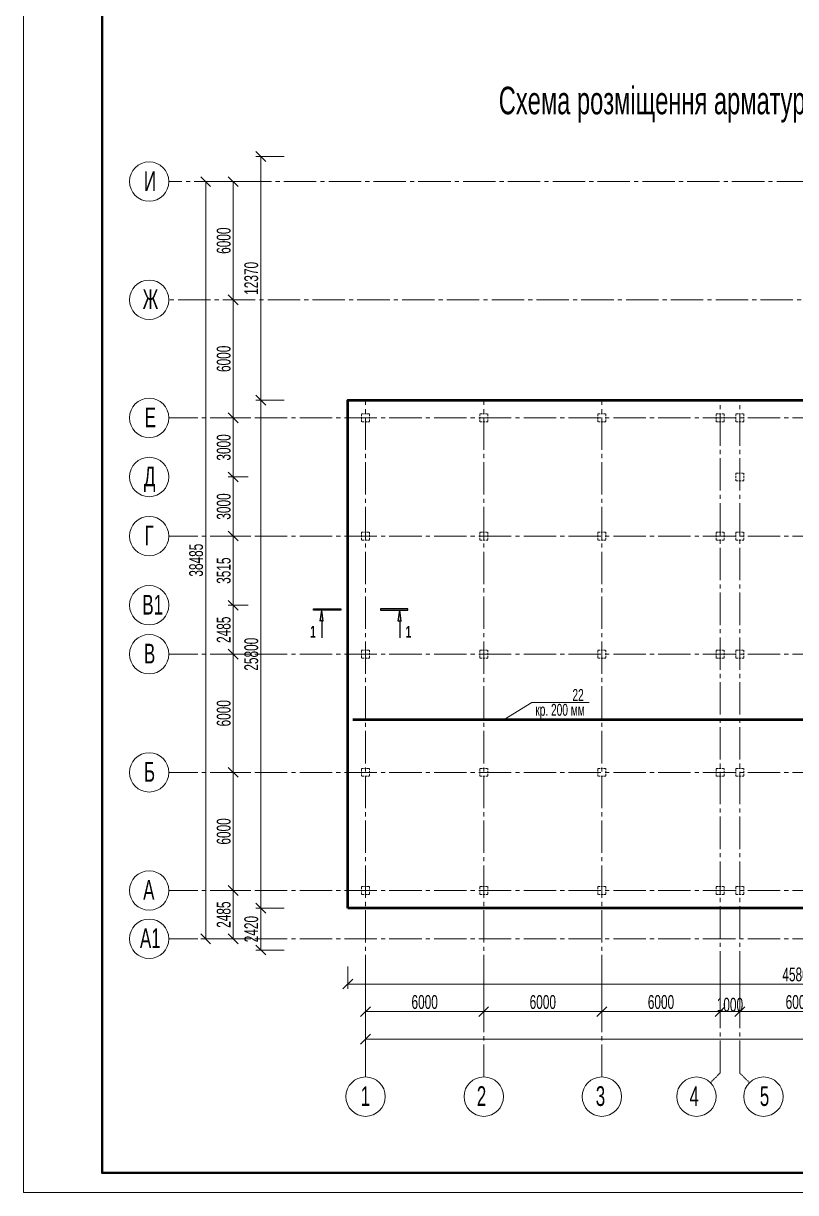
# Model space of a CAD drawing. Extents: x -483223 to 550073, y -164053 to -64662.
# Drawn here: x -483223 to -463617, y -132422 to -102734 of the extents above; entities that cross this region are included whole.
import ezdxf

# ---------------------------------------------------------------- set-up
doc = ezdxf.new("R2010")
doc.units = 0
doc.header["$MEASUREMENT"] = 0
for name, pattern in [('DASHDOT', [25.4, 12.7, -6.35, 0, -6.35]), ('HIDDEN2', [4.7625, 3.175, -1.5875]), ('K5LT_AXLED', [16.25, 11.75, -1.5, 1.5, -1.5]), ('K5LT_THIN', [0])]:
    doc.linetypes.add(name, pattern=pattern)
doc.layers.get('0').update_dxf_attribs({"color": 40, "linetype": 'CONTINUOUS'})
doc.layers.get('Defpoints').update_dxf_attribs({"linetype": 'CONTINUOUS'})
doc.layers.add('OPAL', color=4, linetype='CONTINUOUS')
doc.layers.add('ТЕКСТ', color=252, linetype='CONTINUOUS')
for name, color, linetype, lineweight in [('АРМАТУРА', 11, 'CONTINUOUS', 50), ('ОСН. ТОНКА', 250, 'CONTINUOUS', 15), ('ПУНКТИР МІN', 21, 'HIDDEN2', 15), ('РАМКА', 250, 'CONTINUOUS', 40), ('РОЗМІР МІЖ ОСЯМИ', 250, 'CONTINUOUS', 15), ('ШТРИХУВАННЯ', 250, 'CONTINUOUS', 9)]:
    doc.layers.add(name, color=color, linetype=linetype, lineweight=lineweight)
doc.layers.add('ВІСЬ', color=197, linetype='DASHDOT', lineweight=15, transparency=0.5)
doc.styles.add('РОЗМІР', font='ARIALN.TTF', dxfattribs={"width": 0.75})
doc.dimstyles.new('Копия РОЗМ. МІЖ ОСЯМИ$0', dxfattribs={"dimtxt": 350, "dimasz": 250, "dimexe": 125, "dimexo": 350, "dimgap": 62.5, "dimtad": 1, "dimlfac": 2, "dimzin": 9, "dimtxsty": 'РОЗМІР', "dimblk": 'OBLIQUE', "dimcen": 250, "dimadec": 0, "dimazin": 0, "dimtfac": 1, "dimtix": 1, "dimtmove": 2, "dimatfit": 3, "dimfxl": 125, "dimlwd": -1, "dimlwe": -1, "dimarcsym": 0})

# ---------------------------------------------------------------- blocks, each defined once
blk = doc.blocks.new('_OBLIQUE')
at = {"color": 0, "linetype": 'ByBlock'}
blk.add_line((-0.5, -0.5), (0.5, 0.5), dxfattribs=at)
blk = doc.blocks.new('*D172')
at = {"layer": 'Defpoints', "color": 0, "transparency": 16777216}
for p in [(-474535, -126649), (-471535, -126649), (-471535, -127827)]:
    blk.add_point(p, dxfattribs=at)
at = {"layer": 'РОЗМІР МІЖ ОСЯМИ', "color": 0, "transparency": 16777216}
for p, q in [((-474535, -126999), (-474535, -127952)), ((-471535, -126999), (-471535, -127952)), ((-474535, -127827), (-471535, -127827))]:
    blk.add_line(p, q, dxfattribs=at)
at = {"layer": 'РОЗМІР МІЖ ОСЯМИ', "color": 0, "transparency": 16777216, "xscale": 250, "yscale": 250, "zscale": 250, "rotation": 180}
blk.add_blockref('_OBLIQUE', (-474535, -127827), dxfattribs=at)
at = {"layer": 'РОЗМІР МІЖ ОСЯМИ', "color": 0, "transparency": 16777216, "xscale": 250, "yscale": 250, "zscale": 250}
blk.add_blockref('_OBLIQUE', (-471535, -127827), dxfattribs=at)
at = {"layer": 'РОЗМІР МІЖ ОСЯМИ', "color": 0, "transparency": 16777216, "insert": (-473035, -127585), "char_height": 350, "attachment_point": 5, "style": 'РОЗМІР'}
blk.add_mtext('6000', dxfattribs=at)
blk = doc.blocks.new('*D173')
at = {"layer": 'Defpoints', "color": 0, "transparency": 16777216}
for p in [(-471535, -126649), (-468535, -126649), (-468535, -127827)]:
    blk.add_point(p, dxfattribs=at)
at = {"layer": 'РОЗМІР МІЖ ОСЯМИ', "color": 0, "transparency": 16777216}
for p, q in [((-471535, -126999), (-471535, -127952)), ((-468535, -126999), (-468535, -127952)), ((-471535, -127827), (-468535, -127827))]:
    blk.add_line(p, q, dxfattribs=at)
at = {"layer": 'РОЗМІР МІЖ ОСЯМИ', "color": 0, "transparency": 16777216, "xscale": 250, "yscale": 250, "zscale": 250, "rotation": 180}
blk.add_blockref('_OBLIQUE', (-471535, -127827), dxfattribs=at)
at = {"layer": 'РОЗМІР МІЖ ОСЯМИ', "color": 0, "transparency": 16777216, "xscale": 250, "yscale": 250, "zscale": 250}
blk.add_blockref('_OBLIQUE', (-468535, -127827), dxfattribs=at)
at = {"layer": 'РОЗМІР МІЖ ОСЯМИ', "color": 0, "transparency": 16777216, "insert": (-470035, -127585), "char_height": 350, "attachment_point": 5, "style": 'РОЗМІР'}
blk.add_mtext('6000', dxfattribs=at)
blk = doc.blocks.new('*D174')
at = {"layer": 'Defpoints', "color": 0, "transparency": 16777216}
for p in [(-468535, -126649), (-465535, -126649), (-465535, -127827)]:
    blk.add_point(p, dxfattribs=at)
at = {"layer": 'РОЗМІР МІЖ ОСЯМИ', "color": 0, "transparency": 16777216}
for p, q in [((-468535, -126999), (-468535, -127952)), ((-465535, -126999), (-465535, -127952)), ((-468535, -127827), (-465535, -127827))]:
    blk.add_line(p, q, dxfattribs=at)
at = {"layer": 'РОЗМІР МІЖ ОСЯМИ', "color": 0, "transparency": 16777216, "xscale": 250, "yscale": 250, "zscale": 250, "rotation": 180}
blk.add_blockref('_OBLIQUE', (-468535, -127827), dxfattribs=at)
at = {"layer": 'РОЗМІР МІЖ ОСЯМИ', "color": 0, "transparency": 16777216, "xscale": 250, "yscale": 250, "zscale": 250}
blk.add_blockref('_OBLIQUE', (-465535, -127827), dxfattribs=at)
at = {"layer": 'РОЗМІР МІЖ ОСЯМИ', "color": 0, "transparency": 16777216, "insert": (-467035, -127585), "char_height": 350, "attachment_point": 5, "style": 'РОЗМІР'}
blk.add_mtext('6000', dxfattribs=at)
blk = doc.blocks.new('*D175')
at = {"layer": 'Defpoints', "color": 0, "transparency": 16777216}
for p in [(-465535, -126649), (-465035, -126649), (-465035, -127827)]:
    blk.add_point(p, dxfattribs=at)
at = {"layer": 'РОЗМІР МІЖ ОСЯМИ', "color": 0, "transparency": 16777216}
for p, q in [((-465535, -126999), (-465535, -127952)), ((-465035, -126999), (-465035, -127952)), ((-465535, -127827), (-465035, -127827))]:
    blk.add_line(p, q, dxfattribs=at)
at = {"layer": 'РОЗМІР МІЖ ОСЯМИ', "color": 0, "transparency": 16777216, "xscale": 250, "yscale": 250, "zscale": 250, "rotation": 180}
blk.add_blockref('_OBLIQUE', (-465535, -127827), dxfattribs=at)
at = {"layer": 'РОЗМІР МІЖ ОСЯМИ', "color": 0, "transparency": 16777216, "xscale": 250, "yscale": 250, "zscale": 250}
blk.add_blockref('_OBLIQUE', (-465035, -127827), dxfattribs=at)
at = {"layer": 'РОЗМІР МІЖ ОСЯМИ', "color": 0, "transparency": 16777216, "insert": (-465285, -127653), "char_height": 350, "attachment_point": 5, "style": 'РОЗМІР'}
blk.add_mtext('1000', dxfattribs=at)
blk = doc.blocks.new('*D176')
at = {"layer": 'Defpoints', "color": 0, "transparency": 16777216}
for p in [(-465035, -126649), (-462035, -126649), (-462035, -127827)]:
    blk.add_point(p, dxfattribs=at)
at = {"layer": 'РОЗМІР МІЖ ОСЯМИ', "color": 0, "transparency": 16777216}
for p, q in [((-465035, -126999), (-465035, -127952)), ((-462035, -126999), (-462035, -127952)), ((-465035, -127827), (-462035, -127827))]:
    blk.add_line(p, q, dxfattribs=at)
at = {"layer": 'РОЗМІР МІЖ ОСЯМИ', "color": 0, "transparency": 16777216, "xscale": 250, "yscale": 250, "zscale": 250, "rotation": 180}
blk.add_blockref('_OBLIQUE', (-465035, -127827), dxfattribs=at)
at = {"layer": 'РОЗМІР МІЖ ОСЯМИ', "color": 0, "transparency": 16777216, "xscale": 250, "yscale": 250, "zscale": 250}
blk.add_blockref('_OBLIQUE', (-462035, -127827), dxfattribs=at)
at = {"layer": 'РОЗМІР МІЖ ОСЯМИ', "color": 0, "transparency": 16777216, "insert": (-463535, -127585), "char_height": 350, "attachment_point": 5, "style": 'РОЗМІР'}
blk.add_mtext('6000', dxfattribs=at)
blk = doc.blocks.new('*D186')
at = {"layer": 'Defpoints', "color": 0, "transparency": 16777216}
for p in [(-474535, -126849), (-442298, -126849), (-442298, -128527)]:
    blk.add_point(p, dxfattribs=at)
at = {"layer": 'РОЗМІР МІЖ ОСЯМИ', "color": 0, "transparency": 16777216}
for p, q in [((-474535, -127199), (-474535, -128652)), ((-442298, -127199), (-442298, -128652)), ((-474535, -128527), (-442298, -128527))]:
    blk.add_line(p, q, dxfattribs=at)
at = {"layer": 'РОЗМІР МІЖ ОСЯМИ', "color": 0, "transparency": 16777216, "xscale": 250, "yscale": 250, "zscale": 250, "rotation": 180}
blk.add_blockref('_OBLIQUE', (-474535, -128527), dxfattribs=at)
at = {"layer": 'РОЗМІР МІЖ ОСЯМИ', "color": 0, "transparency": 16777216, "xscale": 250, "yscale": 250, "zscale": 250}
blk.add_blockref('_OBLIQUE', (-442298, -128527), dxfattribs=at)
at = {"layer": 'РОЗМІР МІЖ ОСЯМИ', "color": 0, "transparency": 16777216, "insert": (-458416, -128285), "char_height": 350, "attachment_point": 5, "style": 'РОЗМІР'}
blk.add_mtext('64485', dxfattribs=at)
blk = doc.blocks.new('*D187')
at = {"layer": 'Defpoints', "color": 0, "transparency": 16777216}
for p in [(-477895, -121751), (-477168, -121751), (-477168, -124751)]:
    blk.add_point(p, dxfattribs=at)
at = {"layer": 'РОЗМІР МІЖ ОСЯМИ', "color": 0, "transparency": 16777216}
for p, q in [((-477518, -121751), (-478020, -121751)), ((-477895, -124751), (-477895, -121751)), ((-477518, -124751), (-478020, -124751))]:
    blk.add_line(p, q, dxfattribs=at)
at = {"layer": 'РОЗМІР МІЖ ОСЯМИ', "color": 0, "transparency": 16777216, "xscale": 250, "yscale": 250, "zscale": 250}
for p, rotation in [((-477895, -121751), 90), ((-477895, -124751), 270)]:
    blk.add_blockref('_OBLIQUE', p, dxfattribs=dict(at, rotation=rotation))
at = {"layer": 'РОЗМІР МІЖ ОСЯМИ', "color": 0, "transparency": 16777216, "insert": (-478136, -123251), "char_height": 350, "attachment_point": 5, "rotation": 90, "style": 'РОЗМІР'}
blk.add_mtext('6000', dxfattribs=at)
blk = doc.blocks.new('*D188')
at = {"layer": 'Defpoints', "color": 0, "transparency": 16777216}
for p in [(-477168, -124751), (-477895, -125976), (-477168, -125976)]:
    blk.add_point(p, dxfattribs=at)
at = {"layer": 'РОЗМІР МІЖ ОСЯМИ', "color": 0, "transparency": 16777216}
for p, q in [((-477518, -124751), (-478020, -124751)), ((-477895, -124751), (-477895, -125976)), ((-477518, -125976), (-478020, -125976))]:
    blk.add_line(p, q, dxfattribs=at)
at = {"layer": 'РОЗМІР МІЖ ОСЯМИ', "color": 0, "transparency": 16777216, "xscale": 250, "yscale": 250, "zscale": 250}
for p, rotation in [((-477895, -124751), 90), ((-477895, -125976), 270)]:
    blk.add_blockref('_OBLIQUE', p, dxfattribs=dict(at, rotation=rotation))
at = {"layer": 'РОЗМІР МІЖ ОСЯМИ', "color": 0, "transparency": 16777216, "insert": (-478136, -125364), "char_height": 350, "attachment_point": 5, "rotation": 90, "style": 'РОЗМІР'}
blk.add_mtext('2485', dxfattribs=at)
blk = doc.blocks.new('*D189')
at = {"layer": 'Defpoints', "color": 0, "transparency": 16777216}
for p in [(-477895, -115751), (-477168, -115751), (-477168, -117509)]:
    blk.add_point(p, dxfattribs=at)
at = {"layer": 'РОЗМІР МІЖ ОСЯМИ', "color": 0, "transparency": 16777216}
for p, q in [((-477518, -115751), (-478020, -115751)), ((-477895, -117509), (-477895, -115751)), ((-477518, -117509), (-478020, -117509))]:
    blk.add_line(p, q, dxfattribs=at)
at = {"layer": 'РОЗМІР МІЖ ОСЯМИ', "color": 0, "transparency": 16777216, "xscale": 250, "yscale": 250, "zscale": 250}
for p, rotation in [((-477895, -115751), 90), ((-477895, -117509), 270)]:
    blk.add_blockref('_OBLIQUE', p, dxfattribs=dict(at, rotation=rotation))
at = {"layer": 'РОЗМІР МІЖ ОСЯМИ', "color": 0, "transparency": 16777216, "insert": (-478136, -116630), "char_height": 350, "attachment_point": 5, "rotation": 90, "style": 'РОЗМІР'}
blk.add_mtext('3515', dxfattribs=at)
blk = doc.blocks.new('*D190')
at = {"layer": 'Defpoints', "color": 0, "transparency": 16777216}
for p in [(-477895, -114251), (-477168, -114251), (-477168, -115751)]:
    blk.add_point(p, dxfattribs=at)
at = {"layer": 'РОЗМІР МІЖ ОСЯМИ', "color": 0, "transparency": 16777216}
for p, q in [((-477518, -114251), (-478020, -114251)), ((-477895, -115751), (-477895, -114251)), ((-477518, -115751), (-478020, -115751))]:
    blk.add_line(p, q, dxfattribs=at)
at = {"layer": 'РОЗМІР МІЖ ОСЯМИ', "color": 0, "transparency": 16777216, "xscale": 250, "yscale": 250, "zscale": 250}
for p, rotation in [((-477895, -114251), 90), ((-477895, -115751), 270)]:
    blk.add_blockref('_OBLIQUE', p, dxfattribs=dict(at, rotation=rotation))
at = {"layer": 'РОЗМІР МІЖ ОСЯМИ', "color": 0, "transparency": 16777216, "insert": (-478136, -115001), "char_height": 350, "attachment_point": 5, "rotation": 90, "style": 'РОЗМІР'}
blk.add_mtext('3000', dxfattribs=at)
blk = doc.blocks.new('*D191')
at = {"layer": 'Defpoints', "color": 0, "transparency": 16777216}
for p in [(-477895, -112751), (-477168, -112751), (-477168, -114251)]:
    blk.add_point(p, dxfattribs=at)
at = {"layer": 'РОЗМІР МІЖ ОСЯМИ', "color": 0, "transparency": 16777216}
for p, q in [((-477518, -112751), (-478020, -112751)), ((-477895, -114251), (-477895, -112751)), ((-477518, -114251), (-478020, -114251))]:
    blk.add_line(p, q, dxfattribs=at)
at = {"layer": 'РОЗМІР МІЖ ОСЯМИ', "color": 0, "transparency": 16777216, "xscale": 250, "yscale": 250, "zscale": 250}
for p, rotation in [((-477895, -112751), 90), ((-477895, -114251), 270)]:
    blk.add_blockref('_OBLIQUE', p, dxfattribs=dict(at, rotation=rotation))
at = {"layer": 'РОЗМІР МІЖ ОСЯМИ', "color": 0, "transparency": 16777216, "insert": (-478136, -113501), "char_height": 350, "attachment_point": 5, "rotation": 90, "style": 'РОЗМІР'}
blk.add_mtext('3000', dxfattribs=at)
blk = doc.blocks.new('*D192')
at = {"layer": 'Defpoints', "color": 0, "transparency": 16777216}
for p in [(-477895, -109751), (-477168, -109751), (-477168, -112751)]:
    blk.add_point(p, dxfattribs=at)
at = {"layer": 'РОЗМІР МІЖ ОСЯМИ', "color": 0, "transparency": 16777216}
for p, q in [((-477518, -109751), (-478020, -109751)), ((-477895, -112751), (-477895, -109751)), ((-477518, -112751), (-478020, -112751))]:
    blk.add_line(p, q, dxfattribs=at)
at = {"layer": 'РОЗМІР МІЖ ОСЯМИ', "color": 0, "transparency": 16777216, "xscale": 250, "yscale": 250, "zscale": 250}
for p, rotation in [((-477895, -109751), 90), ((-477895, -112751), 270)]:
    blk.add_blockref('_OBLIQUE', p, dxfattribs=dict(at, rotation=rotation))
at = {"layer": 'РОЗМІР МІЖ ОСЯМИ', "color": 0, "transparency": 16777216, "insert": (-478136, -111251), "char_height": 350, "attachment_point": 5, "rotation": 90, "style": 'РОЗМІР'}
blk.add_mtext('6000', dxfattribs=at)
blk = doc.blocks.new('*D193')
at = {"layer": 'Defpoints', "color": 0, "transparency": 16777216}
for p in [(-477895, -106751), (-477168, -106751), (-477168, -109751)]:
    blk.add_point(p, dxfattribs=at)
at = {"layer": 'РОЗМІР МІЖ ОСЯМИ', "color": 0, "transparency": 16777216}
for p, q in [((-477518, -106751), (-478020, -106751)), ((-477895, -109751), (-477895, -106751)), ((-477518, -109751), (-478020, -109751))]:
    blk.add_line(p, q, dxfattribs=at)
at = {"layer": 'РОЗМІР МІЖ ОСЯМИ', "color": 0, "transparency": 16777216, "xscale": 250, "yscale": 250, "zscale": 250}
for p, rotation in [((-477895, -106751), 90), ((-477895, -109751), 270)]:
    blk.add_blockref('_OBLIQUE', p, dxfattribs=dict(at, rotation=rotation))
at = {"layer": 'РОЗМІР МІЖ ОСЯМИ', "color": 0, "transparency": 16777216, "insert": (-478136, -108251), "char_height": 350, "attachment_point": 5, "rotation": 90, "style": 'РОЗМІР'}
blk.add_mtext('6000', dxfattribs=at)
blk = doc.blocks.new('*D194')
at = {"layer": 'Defpoints', "color": 0, "transparency": 16777216}
for p in [(-477895, -118751), (-477168, -118751), (-477168, -121751)]:
    blk.add_point(p, dxfattribs=at)
at = {"layer": 'РОЗМІР МІЖ ОСЯМИ', "color": 0, "transparency": 16777216}
for p, q in [((-477518, -118751), (-478020, -118751)), ((-477895, -121751), (-477895, -118751)), ((-477518, -121751), (-478020, -121751))]:
    blk.add_line(p, q, dxfattribs=at)
at = {"layer": 'РОЗМІР МІЖ ОСЯМИ', "color": 0, "transparency": 16777216, "xscale": 250, "yscale": 250, "zscale": 250}
for p, rotation in [((-477895, -118751), 90), ((-477895, -121751), 270)]:
    blk.add_blockref('_OBLIQUE', p, dxfattribs=dict(at, rotation=rotation))
at = {"layer": 'РОЗМІР МІЖ ОСЯМИ', "color": 0, "transparency": 16777216, "insert": (-478136, -120251), "char_height": 350, "attachment_point": 5, "rotation": 90, "style": 'РОЗМІР'}
blk.add_mtext('6000', dxfattribs=at)
blk = doc.blocks.new('*D195')
at = {"layer": 'Defpoints', "color": 0, "transparency": 16777216}
for p in [(-477168, -117509), (-477895, -118751), (-477168, -118751)]:
    blk.add_point(p, dxfattribs=at)
at = {"layer": 'РОЗМІР МІЖ ОСЯМИ', "color": 0, "transparency": 16777216}
for p, q in [((-477518, -117509), (-478020, -117509)), ((-477895, -117509), (-477895, -118751)), ((-477518, -118751), (-478020, -118751))]:
    blk.add_line(p, q, dxfattribs=at)
at = {"layer": 'РОЗМІР МІЖ ОСЯМИ', "color": 0, "transparency": 16777216, "xscale": 250, "yscale": 250, "zscale": 250}
for p, rotation in [((-477895, -117509), 90), ((-477895, -118751), 270)]:
    blk.add_blockref('_OBLIQUE', p, dxfattribs=dict(at, rotation=rotation))
at = {"layer": 'РОЗМІР МІЖ ОСЯМИ', "color": 0, "transparency": 16777216, "insert": (-478136, -118130), "char_height": 350, "attachment_point": 5, "rotation": 90, "style": 'РОЗМІР'}
blk.add_mtext('2485', dxfattribs=at)
blk = doc.blocks.new('*D196')
at = {"layer": 'Defpoints', "color": 0, "transparency": 16777216}
for p in [(-478595, -106751), (-477168, -106751), (-477168, -125976)]:
    blk.add_point(p, dxfattribs=at)
at = {"layer": 'РОЗМІР МІЖ ОСЯМИ', "color": 0, "transparency": 16777216}
for p, q in [((-477518, -106751), (-478720, -106751)), ((-478595, -125976), (-478595, -106751)), ((-477518, -125976), (-478720, -125976))]:
    blk.add_line(p, q, dxfattribs=at)
at = {"layer": 'РОЗМІР МІЖ ОСЯМИ', "color": 0, "transparency": 16777216, "xscale": 250, "yscale": 250, "zscale": 250}
for p, rotation in [((-478595, -106751), 90), ((-478595, -125976), 270)]:
    blk.add_blockref('_OBLIQUE', p, dxfattribs=dict(at, rotation=rotation))
at = {"layer": 'РОЗМІР МІЖ ОСЯМИ', "color": 0, "transparency": 16777216, "insert": (-478836, -116364), "char_height": 350, "attachment_point": 5, "rotation": 90, "style": 'РОЗМІР'}
blk.add_mtext('38485', dxfattribs=at)
blk = doc.blocks.new('*D197')
at = {"layer": 'Defpoints', "color": 0, "transparency": 16777216}
for p in [(-474985, -126327), (-452085, -126327), (-474985, -127127)]:
    blk.add_point(p, dxfattribs=at)
at = {"layer": 'ОСН. ТОНКА', "color": 0, "transparency": 16777216}
for p, q in [((-474985, -126677), (-474985, -127252)), ((-452085, -126677), (-452085, -127252)), ((-452085, -127127), (-474985, -127127))]:
    blk.add_line(p, q, dxfattribs=at)
at = {"layer": 'ОСН. ТОНКА', "color": 0, "transparency": 16777216, "xscale": 250, "yscale": 250, "zscale": 250, "rotation": 180}
blk.add_blockref('_OBLIQUE', (-474985, -127127), dxfattribs=at)
at = {"layer": 'ОСН. ТОНКА', "color": 0, "transparency": 16777216, "xscale": 250, "yscale": 250, "zscale": 250}
blk.add_blockref('_OBLIQUE', (-452085, -127127), dxfattribs=at)
at = {"layer": 'ОСН. ТОНКА', "color": 0, "transparency": 16777216, "insert": (-463535, -126885), "char_height": 350, "attachment_point": 5, "style": 'РОЗМІР'}
blk.add_mtext('45800', dxfattribs=at)
blk = doc.blocks.new('*D198')
at = {"layer": 'Defpoints', "color": 0, "transparency": 16777216}
for p in [(-474985, -126327), (-452085, -126327), (-452085, -127127)]:
    blk.add_point(p, dxfattribs=at)
at = {"layer": 'ОСН. ТОНКА', "color": 0, "transparency": 16777216}
for p, q in [((-474985, -126677), (-474985, -127252)), ((-452085, -126677), (-452085, -127252)), ((-474985, -127127), (-452085, -127127))]:
    blk.add_line(p, q, dxfattribs=at)
at = {"layer": 'ОСН. ТОНКА', "color": 0, "transparency": 16777216, "xscale": 250, "yscale": 250, "zscale": 250, "rotation": 180}
blk.add_blockref('_OBLIQUE', (-474985, -127127), dxfattribs=at)
at = {"layer": 'ОСН. ТОНКА', "color": 0, "transparency": 16777216, "xscale": 250, "yscale": 250, "zscale": 250}
blk.add_blockref('_OBLIQUE', (-452085, -127127), dxfattribs=at)
at = {"layer": 'ОСН. ТОНКА', "color": 0, "transparency": 16777216, "insert": (-463535, -126885), "char_height": 350, "attachment_point": 5, "style": 'РОЗМІР'}
blk.add_mtext('45800', dxfattribs=at)
blk = doc.blocks.new('*D201')
at = {"layer": 'Defpoints', "color": 0, "transparency": 16777216}
for p in [(-477195, -112301), (-476252, -112301), (-476252, -125201)]:
    blk.add_point(p, dxfattribs=at)
at = {"layer": 'ОСН. ТОНКА', "color": 0, "transparency": 16777216}
for p, q in [((-476602, -112301), (-477320, -112301)), ((-477195, -125201), (-477195, -112301)), ((-476602, -125201), (-477320, -125201))]:
    blk.add_line(p, q, dxfattribs=at)
at = {"layer": 'ОСН. ТОНКА', "color": 0, "transparency": 16777216, "xscale": 250, "yscale": 250, "zscale": 250}
for p, rotation in [((-477195, -112301), 90), ((-477195, -125201), 270)]:
    blk.add_blockref('_OBLIQUE', p, dxfattribs=dict(at, rotation=rotation))
at = {"layer": 'ОСН. ТОНКА', "color": 0, "transparency": 16777216, "insert": (-477436, -118751), "char_height": 350, "attachment_point": 5, "rotation": 90, "style": 'РОЗМІР'}
blk.add_mtext('25800', dxfattribs=at)
blk = doc.blocks.new('*D202')
at = {"layer": 'Defpoints', "color": 0, "transparency": 16777216}
for p in [(-477195, -106115), (-476252, -106115), (-476252, -112301)]:
    blk.add_point(p, dxfattribs=at)
at = {"layer": 'ОСН. ТОНКА', "color": 0, "transparency": 16777216}
for p, q in [((-476602, -106115), (-477320, -106115)), ((-477195, -112301), (-477195, -106115)), ((-476602, -112301), (-477320, -112301))]:
    blk.add_line(p, q, dxfattribs=at)
at = {"layer": 'ОСН. ТОНКА', "color": 0, "transparency": 16777216, "xscale": 250, "yscale": 250, "zscale": 250}
for p, rotation in [((-477195, -106115), 90), ((-477195, -112301), 270)]:
    blk.add_blockref('_OBLIQUE', p, dxfattribs=dict(at, rotation=rotation))
at = {"layer": 'ОСН. ТОНКА', "color": 0, "transparency": 16777216, "insert": (-477436, -109208), "char_height": 350, "attachment_point": 5, "rotation": 90, "style": 'РОЗМІР'}
blk.add_mtext('12370', dxfattribs=at)
blk = doc.blocks.new('*D203')
at = {"layer": 'Defpoints', "color": 0, "transparency": 16777216}
for p in [(-476252, -125201), (-477195, -126263), (-476252, -126263)]:
    blk.add_point(p, dxfattribs=at)
at = {"layer": 'ОСН. ТОНКА', "color": 0, "transparency": 16777216}
for p, q in [((-476602, -125201), (-477320, -125201)), ((-477195, -125201), (-477195, -126263)), ((-476602, -126263), (-477320, -126263))]:
    blk.add_line(p, q, dxfattribs=at)
at = {"layer": 'ОСН. ТОНКА', "color": 0, "transparency": 16777216, "xscale": 250, "yscale": 250, "zscale": 250}
for p, rotation in [((-477195, -125201), 90), ((-477195, -126263), 270)]:
    blk.add_blockref('_OBLIQUE', p, dxfattribs=dict(at, rotation=rotation))
at = {"layer": 'ОСН. ТОНКА', "color": 0, "transparency": 16777216, "insert": (-477436, -125732), "char_height": 350, "attachment_point": 5, "rotation": 90, "style": 'РОЗМІР'}
blk.add_mtext('2420', dxfattribs=at)

msp = doc.modelspace()

# ---------------------------------------------------------------- hatches: boundary and pattern name
at = {"layer": 'ШТРИХУВАННЯ', "ltscale": 50}
h = msp.add_hatch(color=7, dxfattribs=at)
edge = h.paths.add_edge_path()
edge.add_line((-475649.3293, -117634.9715), (-475684.3293, -117914.9715))
edge.add_ellipse((-475649.3293, -117957.5615), major_axis=(0, -55.1263), ratio=0.9999999947, start_angle=140.58705469, end_angle=219.4129462, ccw=False)
edge.add_line((-475614.3293, -117914.9715), (-475649.3293, -117634.9715))
h.paths.add_polyline_path([(-475159.3293, -117634.9715), (-475159.3293, -117599.9715), (-475859.3293, -117599.9715), (-475859.3293, -117634.9715)])
h = msp.add_hatch(color=7, dxfattribs=at)
edge = h.paths.add_edge_path()
edge.add_line((-473669.3293, -117634.9715), (-473634.3293, -117914.9715))
edge.add_ellipse((-473669.3293, -117957.5615), major_axis=(0, -55.1263), ratio=0.9999999947, start_angle=140.5870538, end_angle=219.41294531)
edge.add_line((-473704.3293, -117914.9715), (-473669.3293, -117634.9715))
h.paths.add_polyline_path([(-474159.3293, -117634.9715), (-474159.3293, -117599.9715), (-473459.3293, -117599.9715), (-473459.3293, -117634.9715)])

# ---------------------------------------------------------------- linework, layer by layer
at = {"layer": 'OPAL', "color": 7, "lineweight": 50}
for points in [[(-474984.689, -125201.4553), (-474984.689, -112301.4537), (-458061.1831, -112301.4537)], [(-452084.689, -125201.4553), (-474984.689, -125201.4553)]]:
    msp.add_lwpolyline(points, dxfattribs=at)
at = {"layer": 'АРМАТУРА', "color": 7}
msp.add_line((-474860.751, -120412.4474), (-442039.1759, -120412.4474), dxfattribs=at)
at = {"layer": 'ВІСЬ', "color": 7, "linetype": 'K5LT_AXLED', "ltscale": 70}
for p, q in [((-451898.2893, -106751.4537), (-479529.9195, -106751.4537)), ((-448898.2901, -109751.4537), (-479529.9195, -109751.4537)), ((-474534.689, -129485.6578), (-474534.689, -112301.4537)), ((-471534.689, -129485.6578), (-471534.689, -112301.4537)), ((-468534.689, -129485.6578), (-468534.689, -112301.4537)), ((-465534.689, -129385.6578), (-465534.689, -112301.4537)), ((-465034.689, -129385.6578), (-465034.689, -112301.4537)), ((-443534.689, -112751.4537), (-479529.9195, -112751.4537)), ((-443534.689, -115751.4537), (-479529.9195, -115751.4537)), ((-443534.689, -118751.4537), (-479529.9195, -118751.4537)), ((-443534.689, -121751.4537), (-479529.9195, -121751.4537)), ((-443534.689, -124751.4537), (-479529.9195, -124751.4537)), ((-443534.689, -125976.3443), (-479529.9195, -125976.3443))]:
    msp.add_line(p, q, dxfattribs=at)
at = {"layer": 'ВІСЬ', "color": 7}
for p, q in [((-465781.1356, -129632.1045), (-465534.689, -129385.6578)), ((-464788.2424, -129632.1045), (-465034.689, -129385.6578))]:
    msp.add_line(p, q, dxfattribs=at)
at = {"layer": 'ОСН. ТОНКА', "color": 7, "linetype": 'ByBlock', "lineweight": -2}
for p, q in [((-475859.3293, -117599.9715), (-475159.3293, -117599.9715)), ((-475859.3293, -117634.9715), (-475859.3293, -117599.9715)), ((-475159.3293, -117634.9715), (-475859.3293, -117634.9715)), ((-475684.3293, -117914.9715), (-475649.3293, -117634.9715)), ((-475614.3293, -117914.9715), (-475649.3293, -117634.9715)), ((-475159.3293, -117599.9715), (-475159.3293, -117634.9715)), ((-473459.3293, -117599.9715), (-474159.3293, -117599.9715)), ((-474159.3293, -117599.9715), (-474159.3293, -117634.9715)), ((-474159.3293, -117634.9715), (-473459.3293, -117634.9715)), ((-473704.3293, -117914.9715), (-473669.3293, -117634.9715)), ((-473634.3293, -117914.9715), (-473669.3293, -117634.9715)), ((-473459.3293, -117634.9715), (-473459.3293, -117599.9715)), ((-475649.3293, -117902.4352), (-475649.3293, -118334.9715)), ((-473669.3293, -117902.4352), (-473669.3293, -118334.9715))]:
    msp.add_line(p, q, dxfattribs=at)
at = {"layer": 'ОСН. ТОНКА', "color": 7}
for q in [(-471018.5338, -120412.4474), (-468860.5604, -119978.5574)]:
    msp.add_line((-470311.6115, -119978.5574), q, dxfattribs=at)
at = {"layer": 'ОСН. ТОНКА', "color": 7, "ltscale": 40}
msp.add_lwpolyline([(-483223.0897, -73022.1397), (-483223.0897, -132422.1397), (-399123.0897, -132422.1397), (-399123.0897, -73022.1397), (-483223.0897, -73022.1397)], dxfattribs=at)
at = {"layer": 'ОСН. ТОНКА', "color": 7, "linetype": 'K5LT_THIN'}
for centre in [(-480029.9195, -106751.4537), (-480029.9195, -109751.4537), (-480029.9195, -112751.4537), (-480029.9195, -114251.4537), (-480029.9195, -115751.4537), (-480029.9195, -117508.813), (-480029.9195, -118751.4537), (-480029.9195, -121751.4537), (-480029.9195, -124751.4537), (-480029.9195, -125976.3443), (-474534.689, -129985.6578), (-471534.689, -129985.6578), (-468534.689, -129985.6578), (-466134.689, -129985.6578), (-464434.689, -129985.6578)]:
    msp.add_arc(centre, 500, 0, 359.99999427, dxfattribs=at)
at = {"layer": 'ОСН. ТОНКА', "color": 7, "linetype": 'ByBlock', "lineweight": -2}
msp.add_ellipse((-475649.3293, -117957.5615), major_axis=(0, -55.1263), ratio=0.9999999947, start_param=2.45370699, end_param=3.8294783326, dxfattribs=at)
at = {"layer": 'ОСН. ТОНКА', "color": 7, "linetype": 'ByBlock', "lineweight": -2, "extrusion": (0, 0, -1)}
msp.add_ellipse((-473669.3293, -117957.5615), major_axis=(-0.0071, 55.1263), ratio=0.9999999947, start_param=-0.6877572303, end_param=0.6880141123, dxfattribs=at)
at = {"layer": 'ПУНКТИР МІN', "color": 7, "ltscale": 15}
for points in [[(-474634.6892, -112651.4526), (-474434.6887, -112651.4526), (-474434.6887, -112851.4532), (-474634.6892, -112851.4532), (-474634.6892, -112651.4526)], [(-471634.6892, -112651.4526), (-471434.6887, -112651.4526), (-471434.6887, -112851.4532), (-471634.6892, -112851.4532), (-471634.6892, -112651.4526)], [(-468634.6885, -112651.4526), (-468434.6897, -112651.4526), (-468434.6897, -112851.4532), (-468634.6885, -112851.4532), (-468634.6885, -112651.4526)], [(-465634.6895, -112651.4526), (-465434.6887, -112651.4526), (-465434.6887, -112851.4532), (-465634.6895, -112851.4532), (-465634.6895, -112651.4526)], [(-465134.6887, -112651.4526), (-464934.6879, -112651.4526), (-464934.6879, -112851.4532), (-465134.6887, -112851.4532), (-465134.6887, -112651.4526)], [(-465134.6887, -114151.4513), (-464934.6879, -114151.4513), (-464934.6879, -114351.4519), (-465134.6887, -114351.4519), (-465134.6887, -114151.4513)], [(-474634.6892, -115651.4517), (-474434.6887, -115651.4517), (-474434.6887, -115851.4522), (-474634.6892, -115851.4522), (-474634.6892, -115651.4517)], [(-471634.6892, -115651.4517), (-471434.6887, -115651.4517), (-471434.6887, -115851.4522), (-471634.6892, -115851.4522), (-471634.6892, -115651.4517)], [(-468634.6885, -115651.4517), (-468434.6897, -115651.4517), (-468434.6897, -115851.4522), (-468634.6885, -115851.4522), (-468634.6885, -115651.4517)], [(-465634.6895, -115651.4517), (-465434.6887, -115651.4517), (-465434.6887, -115851.4522), (-465634.6895, -115851.4522), (-465634.6895, -115651.4517)], [(-465134.6887, -115651.4517), (-464934.6879, -115651.4517), (-464934.6879, -115851.4522), (-465134.6887, -115851.4522), (-465134.6887, -115651.4517)], [(-474634.6892, -118651.4526), (-474434.6887, -118651.4526), (-474434.6887, -118851.4532), (-474634.6892, -118851.4532), (-474634.6892, -118651.4526)], [(-471634.6892, -118651.4526), (-471434.6887, -118651.4526), (-471434.6887, -118851.4532), (-471634.6892, -118851.4532), (-471634.6892, -118651.4526)], [(-468634.6885, -118651.4526), (-468434.6897, -118651.4526), (-468434.6897, -118851.4532), (-468634.6885, -118851.4532), (-468634.6885, -118651.4526)], [(-465634.6895, -118651.4526), (-465434.6887, -118651.4526), (-465434.6887, -118851.4532), (-465634.6895, -118851.4532), (-465634.6895, -118651.4526)], [(-465134.6887, -118651.4526), (-464934.6879, -118651.4526), (-464934.6879, -118851.4532), (-465134.6887, -118851.4532), (-465134.6887, -118651.4526)], [(-474634.6892, -121651.4533), (-474434.6887, -121651.4533), (-474434.6887, -121851.4522), (-474634.6892, -121851.4522), (-474634.6892, -121651.4533)], [(-471634.6892, -121651.4533), (-471434.6887, -121651.4533), (-471434.6887, -121851.4522), (-471634.6892, -121851.4522), (-471634.6892, -121651.4533)], [(-468634.6885, -121651.4533), (-468434.6897, -121651.4533), (-468434.6897, -121851.4522), (-468634.6885, -121851.4522), (-468634.6885, -121651.4533)], [(-465634.6895, -121651.4533), (-465434.6887, -121651.4533), (-465434.6887, -121851.4522), (-465634.6895, -121851.4522), (-465634.6895, -121651.4533)], [(-465134.6887, -121651.4533), (-464934.6879, -121651.4533), (-464934.6879, -121851.4522), (-465134.6887, -121851.4522), (-465134.6887, -121651.4533)], [(-474634.6892, -124651.4543), (-474434.6887, -124651.4543), (-474434.6887, -124851.4532), (-474634.6892, -124851.4532), (-474634.6892, -124651.4543)], [(-471634.6892, -124651.4543), (-471434.6887, -124651.4543), (-471434.6887, -124851.4532), (-471634.6892, -124851.4532), (-471634.6892, -124651.4543)], [(-468634.6885, -124651.4543), (-468434.6897, -124651.4543), (-468434.6897, -124851.4532), (-468634.6885, -124851.4532), (-468634.6885, -124651.4543)], [(-465634.6895, -124651.4543), (-465434.6887, -124651.4543), (-465434.6887, -124851.4532), (-465634.6895, -124851.4532), (-465634.6895, -124651.4543)], [(-465134.6887, -124651.4543), (-464934.6879, -124651.4543), (-464934.6879, -124851.4532), (-465134.6887, -124851.4532), (-465134.6887, -124651.4543)]]:
    msp.add_lwpolyline(points, dxfattribs=at)
at = {"layer": 'РАМКА', "color": 7, "ltscale": 40}
msp.add_lwpolyline([(-399623.0897, -131922.1397), (-399623.0897, -131922.1397), (-399623.0897, -73522.1397), (-481223.0897, -73522.1397), (-481223.0897, -131922.1397), (-399623.0897, -131922.1397)], dxfattribs=at)

# ---------------------------------------------------------------- texts
at = {"layer": 'ТЕКСТ', "color": 7, "style": 'РОЗМІР', "width": 0.75}
for s, p in [('И', (-480161.9259, -106987.1044)), ('Ж', (-480194.9989, -109987.4832)), ('Е', (-480142.0822, -112987.1044)), ('Д', (-480161.6735, -114487.1044)), ('Г', (-480142.0822, -115987.1044)), ('В1', (-480202.1703, -117744.4637)), ('В', (-480161.9259, -118987.1044)), ('Б', (-480161.9259, -121987.1044)), ('А', (-480181.7697, -124987.1044)), ('А1', (-480263.5783, -126211.9949)), ('1', (-474657.9183, -130221.4591)), ('2', (-471710.8349, -130221.4591)), ('3', (-468690.9912, -130221.4591)), ('4', (-466310.8349, -130221.4591)), ('5', (-464525.7299, -130221.4591))]:
    msp.add_text(s, height=500, dxfattribs=at).set_placement(p)
at = {"layer": 'ТЕКСТ', "color": 7, "ltscale": 30, "style": 'РОЗМІР'}
for s, insert, char_height, width, attachment_point in [('Схема розміщення арматури у верхній зоні фундаментної плити ФПм1', (-461223.0973, -105252.6688), 700, 22648.048324, 8), ('{\\fArial Narrow|b1|i0|c0|p34;1}', (-475799.3293, -118334.9715), 300, 210, 9), ('{\\fArial Narrow|b1|i0|c0|p34;1}', (-473519.3293, -118334.9715), 300, 210, 7), ('22', (-469283.1401, -119935.7605), 300, 253.05266, 7), ('{\\fArial Narrow|b0|i0|c204|p34;кр. 200 мм}', (-470225.9995, -120013.1116), 300, 2279.46491, 1)]:
    msp.add_mtext(s, dxfattribs=dict(at, insert=insert, char_height=char_height, width=width, attachment_point=attachment_point))

# ---------------------------------------------------------------- dimensions: what is measured, and where the dimension line sits
at = {"layer": 'ОСН. ТОНКА', "color": 7}
for base, p1, p2, text, picture, middle in [((-477194.689, -106115.0539), (-476252.189, -112301.4537), (-476252.189, -106115.0539), '12370', '*D202', (-477435.8895, -109208.2538)), ((-477194.689, -126262.6568), (-476252.189, -125201.4553), (-476252.189, -126262.6568), '2420', '*D203', (-477435.8895, -125732.0561))]:
    dim = msp.add_linear_dim(base=base, p1=p1, p2=p2, angle=90, text=text, dimstyle='Копия РОЗМ. МІЖ ОСЯМИ$0', override={"dimtxsty": 'РОЗМІР'}, dxfattribs=at)
    dim.commit()
    dim.dimension.update_dxf_attribs({"geometry": picture, "text_midpoint": middle})
dim = msp.add_linear_dim(base=(-477194.689, -112301.4537), p1=(-476252.189, -125201.4553), p2=(-476252.189, -112301.4537), angle=90, dimstyle='Копия РОЗМ. МІЖ ОСЯМИ$0', override={"dimtxsty": 'РОЗМІР'}, dxfattribs=at)
dim.commit()
dim.dimension.update_dxf_attribs({"geometry": '*D201', "text_midpoint": (-477435.8895, -118751.4545)})
for base, p1, p2, picture in [((-474984.689, -127126.5632), (-452084.689, -126326.5076), (-474984.689, -126326.5076), '*D197'), ((-452084.689, -127126.5632), (-474984.689, -126326.5076), (-452084.689, -126326.5076), '*D198')]:
    dim = msp.add_linear_dim(base=base, p1=p1, p2=p2, dimstyle='Копия РОЗМ. МІЖ ОСЯМИ$0', override={"dimtxsty": 'РОЗМІР'}, dxfattribs=at)
    dim.commit()
    dim.dimension.update_dxf_attribs({"geometry": picture, "text_midpoint": (-463534.689, -126885.3627)})
at = {"layer": 'РОЗМІР МІЖ ОСЯМИ', "color": 7}
for base, p1, p2, text, picture, middle in [((-478594.689, -106751.4537), (-477167.9158, -125976.3443), (-477167.9158, -106751.4537), '38485', '*D196', (-478835.8895, -116363.899)), ((-477894.689, -115751.4537), (-477167.9158, -117508.813), (-477167.9158, -115751.4537), '3515', '*D189', (-478135.8895, -116630.1334)), ((-477894.689, -118751.4537), (-477167.9158, -117508.813), (-477167.9158, -118751.4537), '2485', '*D195', (-478135.8895, -118130.1334)), ((-477894.689, -125976.3443), (-477167.9158, -124751.4537), (-477167.9158, -125976.3443), '2485', '*D188', (-478135.8895, -125363.899))]:
    dim = msp.add_linear_dim(base=base, p1=p1, p2=p2, angle=90, text=text, dimstyle='Копия РОЗМ. МІЖ ОСЯМИ$0', override={"dimtxsty": 'РОЗМІР'}, dxfattribs=at)
    dim.commit()
    dim.dimension.update_dxf_attribs({"geometry": picture, "text_midpoint": middle})
for base, p1, p2, picture, middle in [((-477894.689, -106751.4537), (-477167.9158, -109751.4537), (-477167.9158, -106751.4537), '*D193', (-478135.8895, -108251.4537)), ((-477894.689, -109751.4537), (-477167.9158, -112751.4537), (-477167.9158, -109751.4537), '*D192', (-478135.8895, -111251.4537)), ((-477894.689, -112751.4537), (-477167.9158, -114251.4537), (-477167.9158, -112751.4537), '*D191', (-478135.8895, -113501.4537)), ((-477894.689, -114251.4537), (-477167.9158, -115751.4537), (-477167.9158, -114251.4537), '*D190', (-478135.8895, -115001.4537)), ((-477894.689, -118751.4537), (-477167.9158, -121751.4537), (-477167.9158, -118751.4537), '*D194', (-478135.8895, -120251.4537)), ((-477894.689, -121751.4537), (-477167.9158, -124751.4537), (-477167.9158, -121751.4537), '*D187', (-478135.8895, -123251.4537))]:
    dim = msp.add_linear_dim(base=base, p1=p1, p2=p2, angle=90, dimstyle='Копия РОЗМ. МІЖ ОСЯМИ$0', override={"dimtxsty": 'РОЗМІР'}, dxfattribs=at)
    dim.commit()
    dim.dimension.update_dxf_attribs({"geometry": picture, "text_midpoint": middle})
for base, p1, p2, picture, middle in [((-471534.689, -127826.5632), (-474534.689, -126649.3234), (-471534.689, -126649.3234), '*D172', (-473034.689, -127585.3627)), ((-468534.689, -127826.5632), (-471534.689, -126649.3234), (-468534.689, -126649.3234), '*D173', (-470034.689, -127585.3627)), ((-465534.689, -127826.5632), (-468534.689, -126649.3234), (-465534.689, -126649.3234), '*D174', (-467034.689, -127585.3627)), ((-462034.689, -127826.5632), (-465034.689, -126649.3234), (-462034.689, -126649.3234), '*D176', (-463534.689, -127585.3627))]:
    dim = msp.add_linear_dim(base=base, p1=p1, p2=p2, dimstyle='Копия РОЗМ. МІЖ ОСЯМИ$0', override={"dimtxsty": 'РОЗМІР'}, dxfattribs=at)
    dim.commit()
    dim.dimension.update_dxf_attribs({"geometry": picture, "text_midpoint": middle})
dim = msp.add_linear_dim(base=(-465034.689, -127826.5632), p1=(-465534.689, -126649.3234), p2=(-465034.689, -126649.3234), dimstyle='Копия РОЗМ. МІЖ ОСЯМИ$0', dxfattribs=at)
dim.commit()
dim.dimension.update_dxf_attribs({"geometry": '*D175', "text_midpoint": (-465284.689, -127652.9908), "dimtype": 160})
dim = msp.add_linear_dim(base=(-442298.2015, -128526.5632), p1=(-474534.689, -126849.3234), p2=(-442298.2015, -126849.3234), text='64485', dimstyle='Копия РОЗМ. МІЖ ОСЯМИ$0', override={"dimtxsty": 'РОЗМІР'}, dxfattribs=at)
dim.commit()
dim.dimension.update_dxf_attribs({"geometry": '*D186', "text_midpoint": (-458416.4453, -128285.3627)})

doc.saveas('drawing.dxf')
